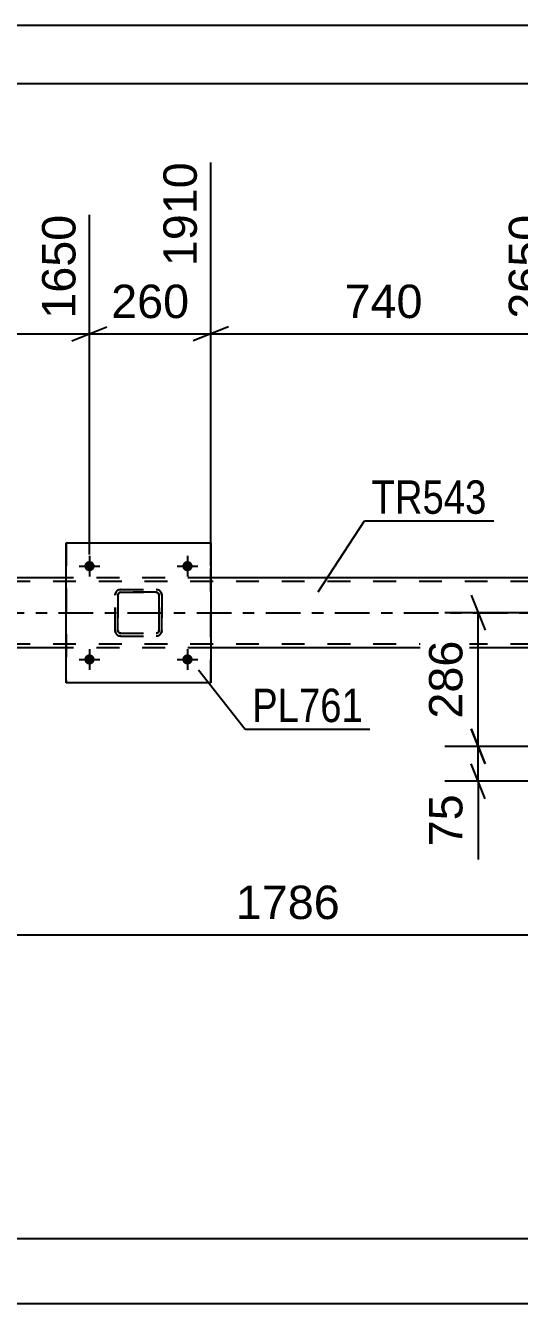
# Model space of a CAD drawing. Header units: millimetres. Extents: x -65 to 776, y -395 to 199.
# Drawn here: x 59.3 to 101.6, y 89.9 to 199.4 of the extents above; entities that cross this region are included whole.
import ezdxf

# ---------------------------------------------------------------- set-up
doc = ezdxf.new("R2010")
doc.units = ezdxf.units.MM
doc.linetypes.add('DXK_LINE_DOT2', pattern=[3.9198, 1.9599, -1.9599])
doc.linetypes.add('DXK_LINE_DOT3', pattern=[5.9187, 2.979, -0.9799, 0.9799, -0.9799])
doc.styles.add('Arial', font='ARIAL.TTF', dxfattribs={"height": 0.2})
doc.styles.add('Arial Narrow', font='ARIALN.TTF', dxfattribs={"height": 0.2})

# ---------------------------------------------------------------- blocks, each defined once
blk = doc.blocks.new('Unknown-318465366-1115')
at = {"color": 5, "linetype": 'Continuous'}
for p, q in [((776.28, 199.44), (-64.72, 199.44)), ((771.28, 194.44), (-59.72, 194.44))]:
    blk.add_line(p, q, dxfattribs=at)
blk = doc.blocks.new('Part-318465366-4488 - 4341')
at = {"color": 7, "linetype": 'DXK_LINE_DOT2'}
for p, q in [((675.12, 151.77), (14.79, 151.77)), ((75.19, 152.09), (62.79, 152.09)), ((675.12, 146.41), (14.79, 146.41)), ((75.19, 146.09), (62.79, 146.09))]:
    blk.add_line(p, q, dxfattribs=at)
at = {"color": 2, "linetype": 'Continuous'}
for p, q in [((62.79, 152.09), (35.19, 152.09)), ((102.79, 152.09), (75.19, 152.09)), ((62.79, 146.09), (46.06, 146.09)), ((102.79, 146.09), (75.19, 146.09))]:
    blk.add_line(p, q, dxfattribs=at)
at = {"color": 7, "linetype": 'DXK_LINE_DOT3'}
blk.add_line((14.79, 149.09), (675.12, 149.09), dxfattribs=at)
blk = doc.blocks.new('Part-318465366-4499 - 4341')
at = {"color": 2, "linetype": 'Continuous'}
for p, q in [((62.79, 143.09), (62.79, 155.09)), ((62.79, 155.09), (62.79, 155.09)), ((62.79, 155.09), (75.19, 155.09)), ((75.19, 155.09), (75.19, 143.09)), ((62.79, 143.09), (62.79, 143.09)), ((75.19, 143.09), (62.79, 143.09))]:
    blk.add_line(p, q, dxfattribs=at)
at = {"color": 7, "linetype": 'DXK_LINE_DOT2'}
for p, q in [((62.79, 155.09), (62.79, 143.09)), ((62.79, 155.09), (62.79, 155.09)), ((75.19, 143.09), (75.19, 155.09)), ((62.79, 143.09), (62.79, 143.09))]:
    blk.add_line(p, q, dxfattribs=at)
blk = doc.blocks.new('Part-318465366-4500 - 4341')
at = {"color": 7, "linetype": 'DXK_LINE_DOT2'}
for p, q in [((66.98, 150.61), (67.02, 150.79)), ((66.98, 150.61), (66.99, 150.61)), ((66.98, 147.57), (66.98, 150.61)), ((67.02, 150.79), (66.99, 150.61)), ((66.99, 147.57), (66.99, 150.61)), ((67.24, 150.7), (67.22, 150.61)), ((67.23, 150.61), (67.22, 150.61)), ((67.22, 150.61), (67.22, 147.57)), ((67.23, 150.61), (67.24, 150.7)), ((67.23, 147.57), (67.23, 150.61)), ((67.24, 150.7), (67.3, 150.78)), ((67.29, 150.78), (67.24, 150.7)), ((67.28, 151.05), (67.46, 151.09)), ((67.47, 151.09), (67.28, 151.05)), ((67.37, 150.83), (67.29, 150.78)), ((67.3, 150.78), (67.37, 150.83)), ((67.37, 150.83), (67.47, 150.85)), ((67.46, 150.85), (67.37, 150.83)), ((67.47, 151.09), (67.46, 151.09)), ((67.46, 151.09), (70.5, 151.09)), ((67.46, 150.85), (67.47, 150.85)), ((70.5, 150.85), (67.46, 150.85)), ((67.47, 151.09), (70.51, 151.09)), ((67.47, 150.85), (70.51, 150.85)), ((70.5, 151.09), (70.51, 151.09)), ((70.5, 151.09), (70.69, 151.05)), ((70.51, 150.85), (70.5, 150.85)), ((70.59, 150.83), (70.5, 150.85)), ((70.69, 151.05), (70.51, 151.09)), ((70.51, 150.85), (70.6, 150.83)), ((70.59, 150.83), (70.6, 150.83)), ((70.67, 150.78), (70.59, 150.83)), ((70.6, 150.83), (70.68, 150.78)), ((70.72, 150.7), (70.67, 150.78)), ((70.68, 150.78), (70.73, 150.7)), ((70.74, 150.61), (70.72, 150.7)), ((70.73, 150.7), (70.75, 150.61)), ((70.75, 150.61), (70.74, 150.61)), ((70.74, 150.61), (70.74, 147.57)), ((70.75, 147.57), (70.75, 150.61)), ((70.95, 150.79), (70.98, 150.61)), ((70.99, 150.61), (70.95, 150.79)), ((70.99, 150.61), (70.98, 150.61)), ((70.98, 150.61), (70.98, 147.57)), ((70.99, 147.57), (70.99, 150.61)), ((66.99, 147.57), (66.98, 147.57)), ((67.02, 147.38), (66.98, 147.57)), ((66.99, 147.57), (67.02, 147.38)), ((67.22, 147.57), (67.23, 147.57)), ((67.22, 147.57), (67.24, 147.48)), ((67.24, 147.48), (67.23, 147.57)), ((67.3, 147.4), (67.24, 147.48)), ((67.24, 147.48), (67.29, 147.4)), ((67.28, 147.12), (67.28, 147.12)), ((67.46, 147.09), (67.28, 147.12)), ((67.28, 147.12), (67.47, 147.09)), ((67.29, 147.4), (67.37, 147.35)), ((67.37, 147.35), (67.3, 147.4)), ((67.47, 147.33), (67.37, 147.35)), ((67.37, 147.35), (67.46, 147.33)), ((67.47, 147.33), (67.46, 147.33)), ((67.46, 147.33), (70.5, 147.33)), ((67.47, 147.09), (67.46, 147.09)), ((67.46, 147.09), (70.5, 147.09)), ((67.47, 147.33), (70.51, 147.33)), ((67.47, 147.09), (70.51, 147.09)), ((70.5, 147.33), (70.59, 147.35)), ((70.5, 147.33), (70.51, 147.33)), ((70.69, 147.12), (70.5, 147.09)), ((70.5, 147.09), (70.51, 147.09)), ((70.6, 147.35), (70.51, 147.33)), ((70.51, 147.09), (70.69, 147.12)), ((70.59, 147.35), (70.67, 147.4)), ((70.68, 147.4), (70.6, 147.35)), ((70.67, 147.4), (70.72, 147.48)), ((70.73, 147.48), (70.68, 147.4)), ((70.72, 147.48), (70.74, 147.57)), ((70.75, 147.57), (70.73, 147.48)), ((70.74, 147.57), (70.75, 147.57)), ((70.98, 147.57), (70.95, 147.38)), ((70.95, 147.38), (70.99, 147.57)), ((70.98, 147.57), (70.99, 147.57))]:
    blk.add_line(p, q, dxfattribs=at)
at = {"color": 7, "linetype": 'DXK_LINE_DOT3'}
blk.add_line((68.99, 149.09), (68.98, 149.09), dxfattribs=at)
at = {"color": 7, "linetype": 'DXK_LINE_DOT2'}
for centre, start, end in [((67.46, 150.61), 112.5, 157.5), ((67.47, 150.61), 112.5, 157.5), ((70.5, 150.61), 22.5, 67.5), ((70.51, 150.61), 22.5, 67.5), ((67.46, 147.57), 202.5, 247.5), ((67.47, 147.57), 202.5, 247.5), ((70.5, 147.57), 292.5, 337.5), ((70.51, 147.57), 292.5, 337.5)]:
    blk.add_arc(centre, 0.48, start, end, dxfattribs=at)
blk = doc.blocks.new('Bolt-318465366-4569 - 4341')
at = {"linetype": 'Continuous'}
for points in [[(64.35, 153.09), (64.36, 153.18), (64.38, 153.27), (64.43, 153.35), (64.49, 153.41), (64.57, 153.47), (64.65, 153.51), (64.74, 153.53), (64.83, 153.53), (64.92, 153.51), (65.01, 153.47), (65.08, 153.41), (65.14, 153.35), (65.19, 153.27), (65.22, 153.18), (65.23, 153.09), (65.22, 153), (65.19, 152.91), (65.14, 152.83), (65.08, 152.76), (65.01, 152.71), (64.92, 152.67), (64.83, 152.65), (64.74, 152.65), (64.65, 152.67), (64.57, 152.71), (64.49, 152.76), (64.43, 152.83), (64.38, 152.91), (64.36, 153)], [(72.75, 153.09), (72.76, 153.18), (72.78, 153.27), (72.83, 153.35), (72.89, 153.41), (72.97, 153.47), (73.05, 153.51), (73.14, 153.53), (73.23, 153.53), (73.32, 153.51), (73.41, 153.47), (73.48, 153.41), (73.54, 153.35), (73.59, 153.27), (73.62, 153.18), (73.63, 153.09), (73.62, 153), (73.59, 152.91), (73.54, 152.83), (73.48, 152.76), (73.41, 152.71), (73.32, 152.67), (73.23, 152.65), (73.14, 152.65), (73.05, 152.67), (72.97, 152.71), (72.89, 152.76), (72.83, 152.83), (72.78, 152.91), (72.76, 153)]]:
    blk.add_hatch(color=1, dxfattribs=at).paths.add_polyline_path(points)
at = {"color": 1, "linetype": 'Continuous'}
for p, q in [((64.79, 153.97), (64.79, 152.21)), ((73.19, 153.97), (73.19, 152.21)), ((63.91, 153.09), (65.67, 153.09)), ((72.31, 153.09), (74.07, 153.09))]:
    blk.add_line(p, q, dxfattribs=at)
blk = doc.blocks.new('Bolt-318465366-4570 - 4341')
at = {"linetype": 'Continuous'}
for points in [[(64.35, 145.09), (64.36, 145.18), (64.38, 145.27), (64.43, 145.35), (64.49, 145.41), (64.57, 145.47), (64.65, 145.51), (64.74, 145.53), (64.83, 145.53), (64.92, 145.51), (65.01, 145.47), (65.08, 145.41), (65.14, 145.35), (65.19, 145.27), (65.22, 145.18), (65.23, 145.09), (65.22, 145), (65.19, 144.91), (65.14, 144.83), (65.08, 144.76), (65.01, 144.71), (64.92, 144.67), (64.83, 144.65), (64.74, 144.65), (64.65, 144.67), (64.57, 144.71), (64.49, 144.76), (64.43, 144.83), (64.38, 144.91), (64.36, 145)], [(72.75, 145.09), (72.76, 145.18), (72.78, 145.27), (72.83, 145.35), (72.89, 145.41), (72.97, 145.47), (73.05, 145.51), (73.14, 145.53), (73.23, 145.53), (73.32, 145.51), (73.41, 145.47), (73.48, 145.41), (73.54, 145.35), (73.59, 145.27), (73.62, 145.18), (73.63, 145.09), (73.62, 145), (73.59, 144.91), (73.54, 144.83), (73.48, 144.76), (73.41, 144.71), (73.32, 144.67), (73.23, 144.65), (73.14, 144.65), (73.05, 144.67), (72.97, 144.71), (72.89, 144.76), (72.83, 144.83), (72.78, 144.91), (72.76, 145)]]:
    blk.add_hatch(color=1, dxfattribs=at).paths.add_polyline_path(points)
at = {"color": 1, "linetype": 'Continuous'}
for p, q in [((64.79, 145.97), (64.79, 144.21)), ((73.19, 145.97), (73.19, 144.21)), ((63.91, 145.09), (65.67, 145.09)), ((72.31, 145.09), (74.07, 145.09))]:
    blk.add_line(p, q, dxfattribs=at)
blk = doc.blocks.new('StraightDimension-318465366-5444 - 4341')
at = {"color": 7, "linetype": 'Continuous'}
for p, q in [((75.19, 153.09), (75.19, 187.71)), ((104.79, 154.09), (104.79, 183.21)), ((76.69, 173.61), (73.69, 172.41)), ((103.29, 172.41), (106.29, 173.61)), ((75.19, 173.01), (104.79, 173.01))]:
    blk.add_line(p, q, dxfattribs=at)
at = {"color": 0}
blk.add_wipeout([(93.92, 173.76), (93.92, 177.96), (86.05, 177.96), (86.05, 173.76)], dxfattribs=at)
at = {"color": 3, "style": 'Arial'}
blk.add_text('740', height=2.865, dxfattribs=at).set_placement((86.65, 174.36))
at = {"color": 0, "linetype": 'Continuous'}
blk.add_wipeout([(104.19, 183.81), (99.99, 183.81), (99.99, 173.71), (104.19, 173.71)], dxfattribs=at)
at = {"color": 3, "linetype": 'Continuous', "style": 'Arial'}
blk.add_text('2650', height=2.865, rotation=90.0002, dxfattribs=at).set_placement((103.59, 174.31))
blk = doc.blocks.new('StraightDimension-318465366-5712 - 4341')
at = {"color": 7, "linetype": 'Continuous'}
for p, q in [((97.5, 150.59), (98.7, 147.59)), ((117.98, 149.09), (95.25, 149.09)), ((98.1, 137.63), (98.1, 149.09)), ((98.7, 136.13), (97.5, 139.13)), ((116.5, 137.63), (95.25, 137.63))]:
    blk.add_line(p, q, dxfattribs=at)
at = {"color": 0}
blk.add_wipeout([(97.35, 147.29), (93.15, 147.29), (93.15, 139.42), (97.35, 139.42)], dxfattribs=at)
at = {"color": 3, "style": 'Arial'}
blk.add_text('286', height=2.865, rotation=90.0002, dxfattribs=at).set_placement((96.75, 140.02))
blk = doc.blocks.new('StraightDimension-318465366-5128 - 4341')
at = {"color": 7, "linetype": 'Continuous'}
blk.add_line((1.89, 89.87), (675.92, 89.87), dxfattribs=at)
blk = doc.blocks.new('StraightDimension-318465366-5656 - 4341')
at = {"color": 7, "linetype": 'Continuous'}
blk.add_line((2.69, 95.43), (675.12, 95.43), dxfattribs=at)
blk = doc.blocks.new('StraightDimension-318465366-5029 - 4341')
at = {"color": 7, "linetype": 'Continuous'}
for p, q in [((46.06, 142.09), (46.06, 101.09)), ((117.5, 136.63), (117.5, 111.29)), ((47.56, 122.08), (44.56, 120.88)), ((116, 120.88), (119, 122.08)), ((46.06, 121.48), (117.5, 121.48))]:
    blk.add_line(p, q, dxfattribs=at)
at = {"color": 0}
blk.add_wipeout([(86.82, 122.23), (86.82, 126.43), (76.73, 126.43), (76.73, 122.23)], dxfattribs=at)
at = {"color": 3, "style": 'Arial'}
blk.add_text('1786', height=2.865, dxfattribs=at).set_placement((77.33, 122.83))
at = {"color": 0, "linetype": 'Continuous'}
blk.add_wipeout([(116.9, 120.78), (112.7, 120.78), (112.7, 110.69), (116.9, 110.69)], dxfattribs=at)
at = {"color": 3, "linetype": 'Continuous', "style": 'Arial'}
blk.add_text('2968', height=2.865, rotation=90.0002, dxfattribs=at).set_placement((116.3, 111.29))
blk = doc.blocks.new('StraightDimension-318465366-5414 - 4341')
at = {"color": 7, "linetype": 'Continuous'}
for p, q in [((35.19, 153.09), (35.19, 185.48)), ((64.79, 154.09), (64.79, 183.21)), ((36.69, 173.61), (33.69, 172.41)), ((63.29, 172.41), (66.29, 173.61)), ((35.19, 173.01), (64.79, 173.01))]:
    blk.add_line(p, q, dxfattribs=at)
at = {"color": 0}
blk.add_wipeout([(53.92, 173.76), (53.92, 177.96), (46.05, 177.96), (46.05, 173.76)], dxfattribs=at)
at = {"color": 3, "style": 'Arial'}
blk.add_text('740', height=2.865, dxfattribs=at).set_placement((46.65, 174.36))
at = {"color": 0, "linetype": 'Continuous'}
blk.add_wipeout([(64.19, 183.81), (59.99, 183.81), (59.99, 173.71), (64.19, 173.71)], dxfattribs=at)
at = {"color": 3, "linetype": 'Continuous', "style": 'Arial'}
blk.add_text('1650', height=2.865, rotation=90.0002, dxfattribs=at).set_placement((63.59, 174.31))
blk = doc.blocks.new('StraightDimension-318465366-5429 - 4341')
at = {"color": 7, "linetype": 'Continuous'}
for p, q in [((75.19, 153.09), (75.19, 187.71)), ((64.79, 154.09), (64.79, 183.21)), ((63.29, 172.41), (66.29, 173.61)), ((76.69, 173.61), (73.69, 172.41)), ((64.79, 173.01), (75.19, 173.01))]:
    blk.add_line(p, q, dxfattribs=at)
at = {"color": 0}
blk.add_wipeout([(73.92, 173.76), (73.92, 177.96), (66.05, 177.96), (66.05, 173.76)], dxfattribs=at)
at = {"color": 3, "style": 'Arial'}
blk.add_text('260', height=2.865, dxfattribs=at).set_placement((66.65, 174.36))
at = {"color": 0, "linetype": 'Continuous'}
blk.add_wipeout([(74.59, 188.31), (70.39, 188.31), (70.39, 178.21), (74.59, 178.21)], dxfattribs=at)
at = {"color": 3, "linetype": 'Continuous', "style": 'Arial'}
blk.add_text('1910', height=2.865, rotation=90.0002, dxfattribs=at).set_placement((73.99, 178.81))
blk = doc.blocks.new('StraightDimension-318465366-5728 - 4341')
at = {"color": 7, "linetype": 'Continuous'}
for p, q in [((97.5, 139.13), (98.7, 136.13)), ((116.5, 137.63), (95.25, 137.63)), ((98.1, 134.64), (98.1, 137.63)), ((98.7, 133.14), (97.5, 136.14)), ((120.74, 134.64), (95.25, 134.64)), ((98.1, 134.64), (98.1, 127.94)), ((98.1, 134.64), (98.1, 127.94))]:
    blk.add_line(p, q, dxfattribs=at)
at = {"color": 0}
blk.add_wipeout([(97.35, 134.11), (93.15, 134.11), (93.15, 128.47), (97.35, 128.47)], dxfattribs=at)
at = {"color": 3, "style": 'Arial'}
blk.add_text('75', height=2.865, rotation=90.0002, dxfattribs=at).set_placement((96.75, 129.07))
blk = doc.blocks.new('Mark-318465366-4484 - 4341')
at = {"color": 30, "linetype": 'Continuous'}
for p, q in [((84.4, 150.9), (88.36, 156.98)), ((88.36, 156.98), (99.43, 156.98))]:
    blk.add_line(p, q, dxfattribs=at)
at = {"color": 0}
blk.add_wipeout([(98.83, 157.58), (98.83, 160.58), (88.96, 160.58), (88.96, 157.58)], dxfattribs=at)
blk.add_wipeout([(98.83, 157.58), (98.83, 160.58), (88.96, 160.58), (88.96, 157.58)], dxfattribs=at)
at = {"color": 3, "style": 'Arial Narrow'}
blk.add_text('TR543', height=2.863, dxfattribs=at).set_placement((88.96, 157.58))
blk = doc.blocks.new('Mark-318465366-4495 - 4341')
at = {"color": 30, "linetype": 'Continuous'}
for p, q in [((74.13, 144.19), (78.13, 139.12)), ((78.13, 139.12), (88.83, 139.12))]:
    blk.add_line(p, q, dxfattribs=at)
at = {"color": 0}
blk.add_wipeout([(88.23, 139.72), (88.23, 142.72), (78.73, 142.72), (78.73, 139.72)], dxfattribs=at)
blk.add_wipeout([(88.23, 139.72), (88.23, 142.72), (78.73, 142.72), (78.73, 139.72)], dxfattribs=at)
at = {"color": 3, "style": 'Arial Narrow'}
blk.add_text('PL761', height=2.863, dxfattribs=at).set_placement((78.73, 139.72))

msp = doc.modelspace()

# ---------------------------------------------------------------- block references
for name in ['Unknown-318465366-1115', 'Part-318465366-4499 - 4341', 'Bolt-318465366-4569 - 4341', 'Part-318465366-4488 - 4341', 'Part-318465366-4500 - 4341', 'Bolt-318465366-4570 - 4341']:
    msp.add_blockref(name, (0, 0))

# ---------------------------------------------------------------- next in the draw order: block references
for name in ['StraightDimension-318465366-5444 - 4341', 'StraightDimension-318465366-5414 - 4341', 'StraightDimension-318465366-5712 - 4341']:
    msp.add_blockref(name, (0, 0))

# ---------------------------------------------------------------- next in the draw order: block references
for name in ['StraightDimension-318465366-5429 - 4341', 'Mark-318465366-4484 - 4341', 'StraightDimension-318465366-5128 - 4341']:
    msp.add_blockref(name, (0, 0))

# ---------------------------------------------------------------- next in the draw order: block references
msp.add_blockref('StraightDimension-318465366-5656 - 4341', (0, 0))

# ---------------------------------------------------------------- next in the draw order: block references
msp.add_blockref('StraightDimension-318465366-5029 - 4341', (0, 0))

# ---------------------------------------------------------------- next in the draw order: block references
for name in ['Mark-318465366-4495 - 4341', 'StraightDimension-318465366-5728 - 4341']:
    msp.add_blockref(name, (0, 0))

doc.saveas('drawing.dxf')
